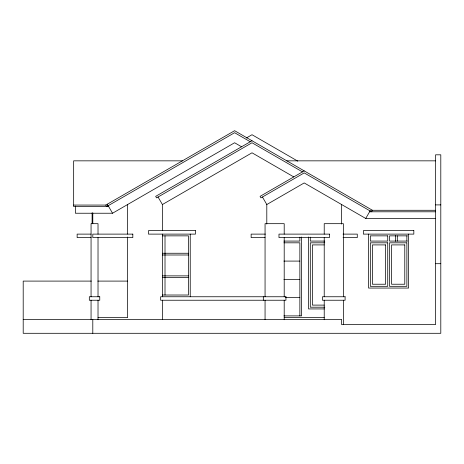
<?xml version="1.0" encoding="UTF-8"?>
<svg xmlns="http://www.w3.org/2000/svg" width="464" height="464" viewBox="0 0 464 464"><rect width="100%" height="100%" fill="white"/><g stroke="black" fill="none" stroke-linecap="round" stroke-linejoin="round"><path stroke-width="0.7" d="M266.8 224.019L266.8 204.537L304.21 182.938L365.731 218.457L370.081 210.923L370.081 211.793L435.58 211.793M370.081 211.793L370.661 210.789M73.66 205.065L105.804 205.065L234.61 130.703L372.459 210.285L371.589 211.793L304.21 172.892L260.942 197.873L260.072 196.365L304.21 170.885M75.4 206.033L75.4 213.237L112.532 213.237L234.61 142.755L241.57 146.775M246.372 137.976L252.01 134.722L297.749 161.124M252.01 140.749L155.672 196.365L156.542 197.873L252.01 142.755L302.47 171.889M162.4 230.637L162.4 204.537L252.01 152.801L293.77 176.912M182.41 160.84L73.66 160.84L73.66 206.573L108.182 206.573L108.182 205.703L112.532 213.237M286.81 160.84L435.58 160.84M435.58 204.897L440.8 204.897M371.455 210.285L435.58 210.285M365.731 218.457L435.58 218.457M91.06 234.117L77.14 234.117L77.14 237.597L91.06 237.597M265.379 234.117L251.14 234.117L251.14 237.597L265.06 237.597M343.041 234.117L357.28 234.117L357.28 237.597L343.041 237.597M162.4 235.857L188.5 235.857L188.5 295.017L162.4 295.017M407.45 235.857L389.47 235.857L389.47 241.077L407.45 241.077M283.91 241.077L299.86 241.077L299.86 237.162M324.8 241.077L310.3 241.077L310.3 237.162M283.91 242.817L299.86 242.817L299.86 315.897M324.8 242.817L310.3 242.817L310.3 307.197L324.8 307.197M324.22 244.905L312.388 244.905L312.388 305.109L324.22 305.109M162.4 253.257L188.5 253.257M162.4 254.997L188.5 254.997M283.91 261.087L299.86 261.087M435.58 263.697L440.8 263.697M162.4 275.877L188.5 275.877M162.4 277.617L188.5 277.617M283.91 279.357L299.86 279.357M91.327 281.097L23.2 281.097L23.2 333.297L440.8 333.297L440.8 154.814L435.58 154.814L435.58 324.597L341.62 324.597L341.62 319.377L23.2 319.377M97.846 281.097L127.559 281.097M285.36 297.627L299.86 297.627M324.4 308.937L308.56 308.937L308.56 236.994M283.91 315.897L301.6 315.897L301.6 237.011M98.02 317.637L127.6 317.637L127.6 236.994M284.2 317.637L324.22 317.637M250.27 141.752L234.61 132.71L106.674 206.573L105.804 205.065M262.45 197.003L266.8 204.537M158.05 197.003L162.4 204.537M107.602 205.569L108.182 206.573M408.61 234.117L408.61 288.057L368.59 288.057L368.59 234.117M406.87 235.857L406.87 241.077M397.3 235.857L397.3 241.077M395.56 235.555L395.56 241.309M343.36 296.757L343.36 223.677L324.22 223.677L324.22 234.117M343.36 300.237L343.36 324.597M341.62 204.537L341.62 224.066M324.22 237.597L324.22 296.757M324.22 300.237L324.22 319.725M284.2 234.117L284.2 223.677L265.06 223.677L265.06 296.757M284.2 237.597L284.2 296.757M284.2 300.237L284.2 319.725M265.06 300.237L265.06 319.586M263.32 296.757L263.32 300.237M190.24 234.117L190.24 296.757M165.01 235.857L165.01 295.017M162.4 234.117L162.4 296.757M162.4 300.237L162.4 319.586M127.6 204.537L127.6 234.117M107.312 204.195L107.312 205.065M98.02 234.117L98.02 223.677L91.06 223.677L91.06 296.757M98.02 237.597L98.02 296.757M98.02 300.237L98.02 319.725M92.8 212.866L92.8 223.677M92.8 319.377L92.8 333.297M92.104 212.866L92.104 223.677M91.06 300.237L91.06 319.586M195.46 230.637L148.48 230.637L148.48 234.117L195.46 234.117L195.46 230.637M413.83 230.637L363.37 230.637L363.37 234.117L413.83 234.117L413.83 230.637M132.82 234.117L92.8 234.117L92.8 237.597L132.82 237.597L132.82 234.117M329.44 234.117L278.98 234.117L278.98 237.597L329.44 237.597L329.44 234.117M387.73 235.857L370.33 235.857L370.33 241.077L387.73 241.077L387.73 235.857M387.73 242.817L370.33 242.817L370.33 286.317L387.73 286.317L387.73 242.817M406.87 242.817L389.47 242.817L389.47 286.317L406.87 286.317L406.87 242.817M385.642 244.905L372.418 244.905L372.418 284.229L385.642 284.229L385.642 244.905M404.782 244.905L391.558 244.905L391.558 284.229L404.782 284.229L404.782 244.905M99.76 296.757L89.32 296.757L89.32 300.237L99.76 300.237L99.76 296.757M285.94 296.757L160.66 296.757L160.66 300.237L285.94 300.237L285.94 296.757M345.1 296.757L322.48 296.757L322.48 300.237L345.1 300.237L345.1 296.757"/></g></svg>
